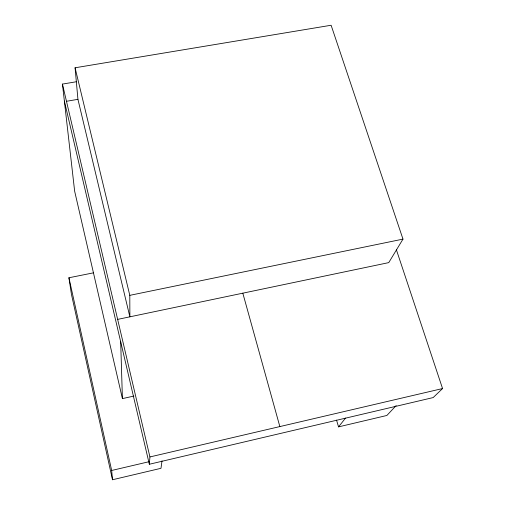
<?xml version="1.0" encoding="UTF-8"?>
<svg xmlns="http://www.w3.org/2000/svg" width="505" height="505" viewBox="0 0 505 505"><rect width="100%" height="100%" fill="white"/><g stroke="black" fill="none" stroke-linecap="round" stroke-linejoin="round"><path stroke-width="0.76" d="M396.324 249.577L442.557 388.553L433.164 397.574L149.335 464.253L149.928 456.943L62.443 84.095L76.375 81.747M162.004 460.838L160.988 468.305L112.501 479.75L71.432 294.276L68.926 277.769L93.305 272.87M75.081 67.777L129.798 295.343L129.873 316.831L77.934 99.327L75.081 67.777L331.116 25.25L402.984 239.118L388.749 262.619L117.652 319.387M336.545 420.109L338.546 426.876L345.546 418.071M396.166 405.572L386.88 415.463L338.546 426.876M149.928 456.943L442.557 388.553M112.501 479.75L111.668 470.471L149.265 461.658M62.443 84.095L74.639 191.149L122.412 398.615L133.939 396.046M129.798 295.343L402.984 239.118M66.477 101.29L77.934 99.327M242.817 293.178L279.852 426.58M64.375 101.057L149.335 464.253M68.926 277.769L111.668 470.471M120.682 341.752L122.412 398.615"/></g></svg>
